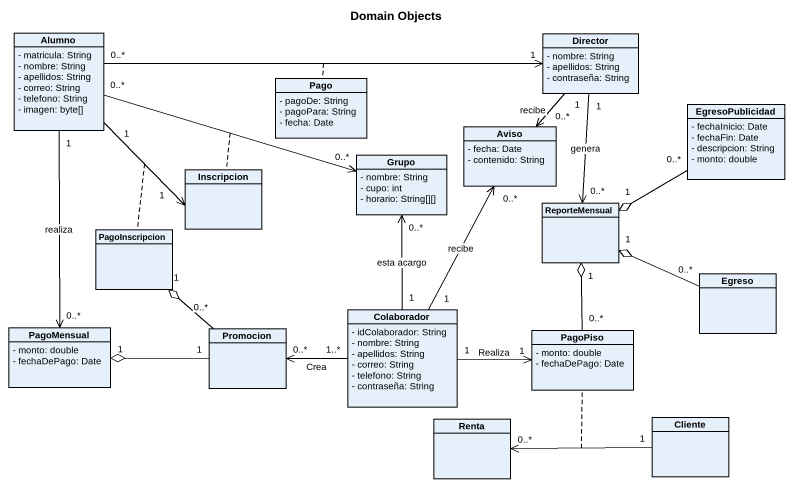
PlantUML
@startuml
title Domain Objects
hide circle
hide empty members
skinparam classAttributeIconSize 0
class Alumno {
  - matricula: String
  - nombre: String
  - apellidos: String
  - correo: String
  - telefono: String
  - imagen: byte[]
}
class Director {
  - nombre: String
  - apellidos: String
  - contraseña: String
}
class Pago {
  - pagoDe: String
  - pagoPara: String
  - fecha: Date
}
class Aviso {
  - fecha: Date
  - contenido: String
}
class EgresoPublicidad {
  - fechaInicio: Date
  - fechaFin: Date
  - descripcion: String
  - monto: double
}
class Inscripcion
class Grupo {
  - nombre: String
  - cupo: int
  - horario: String[][]
}
class ReporteMensual
class PagoInscripcion
class Egreso
class Colaborador {
  - idColaborador: String
  - nombre: String
  - apellidos: String
  - correo: String
  - telefono: String
  - contraseña: String
}
class PagoMensual {
  - monto: double
  - fechaDePago: Date
}
class Promocion
class PagoPiso {
  - monto: double
  - fechaDePago: Date
}
class Renta
class Cliente
Alumno "1" --> "1" Inscripcion
(Alumno, Inscripcion) .. PagoInscripcion
Alumno "0..*" -right-> "0..*" Grupo
(Alumno, Grupo) .. Inscripcion
Alumno "1" --> "0..*" PagoMensual : realiza
Director "1" <-left- "0..*" Alumno
(Director, Alumno) .. Pago
Director "1" --> "0..*" Aviso : recibe
Director "1" --> "0..*" ReporteMensual : genera
EgresoPublicidad "0..*" -left-o "1" ReporteMensual
Egreso "0..*" -left-o "1" ReporteMensual
Colaborador "1" -up-> "0..*" Aviso : recibe
Colaborador "1" -up-> "0..*" Grupo : esta acargo
Colaborador "1..*" -left-> "0..*" Promocion : Crea
Colaborador "1" -right-> "1" PagoPiso : Realiza
Promocion "0..*" -up-o "1" PagoInscripcion
Promocion "1" -left-o "1" PagoMensual
PagoPiso "0..*" -up-o "1" ReporteMensual
Cliente "1" -left-> "0..*" Renta
(Cliente, Renta) .. PagoPiso
@enduml
